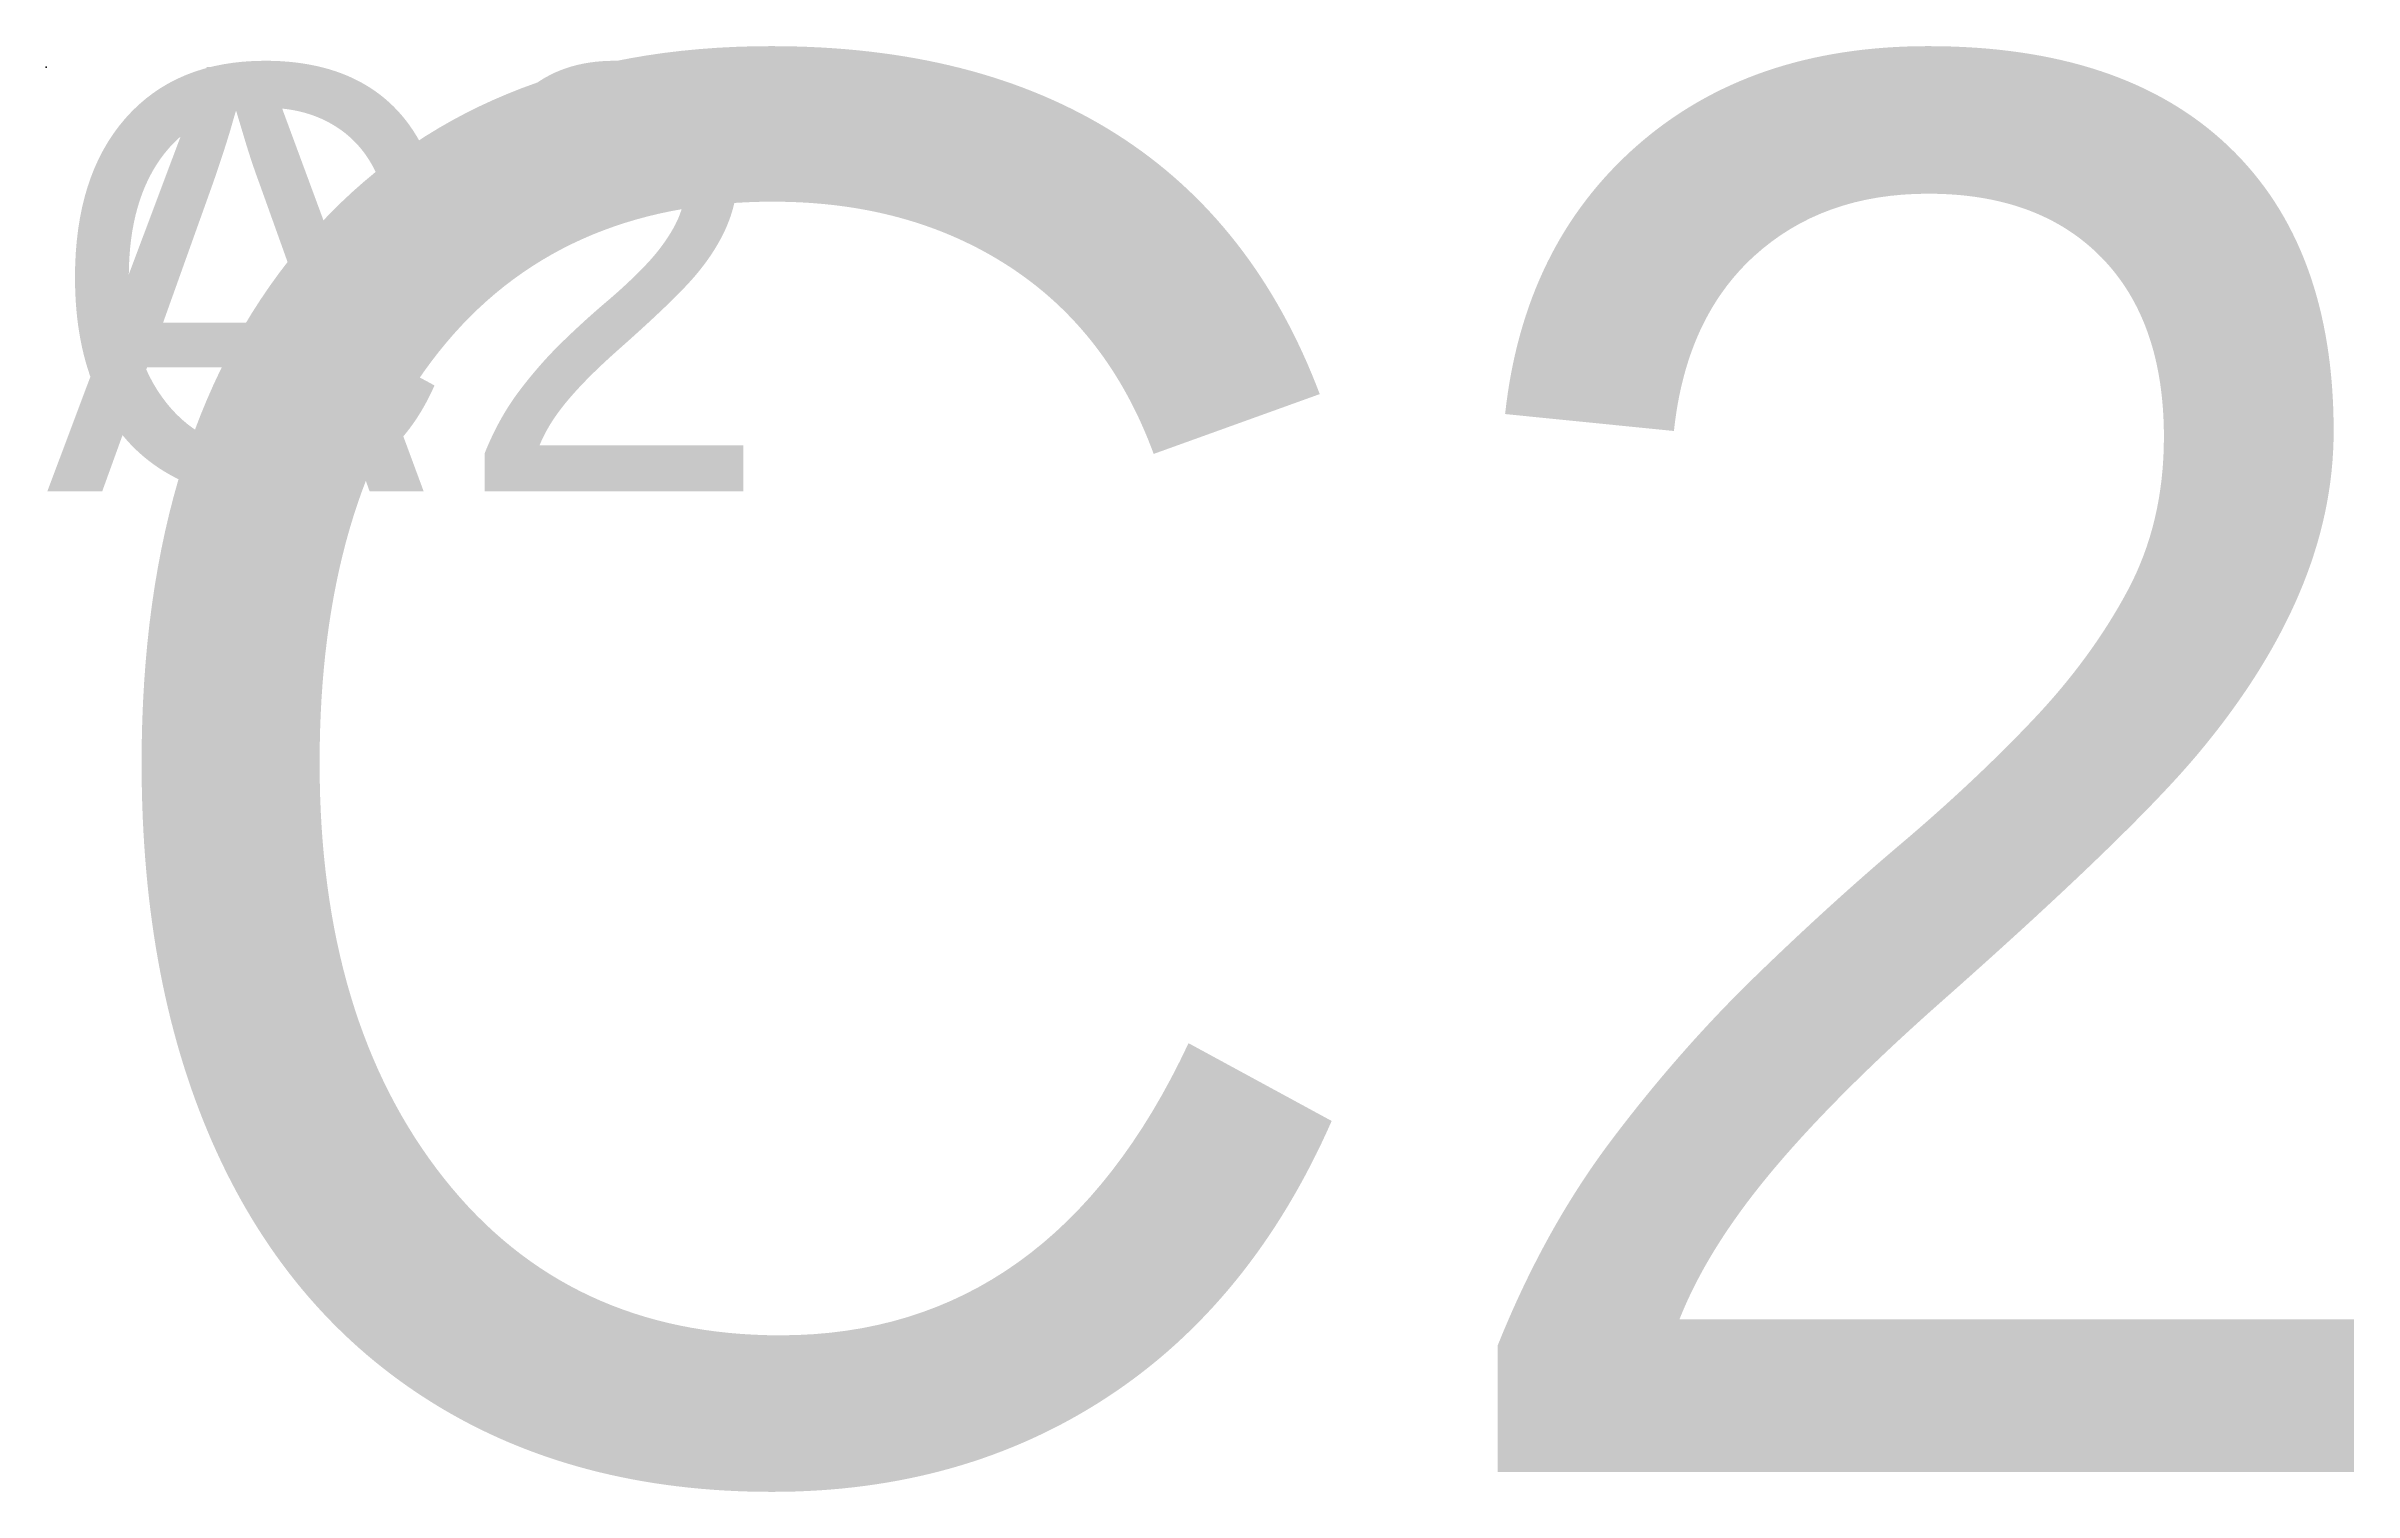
# Model space of a CAD drawing. Header units: millimetres. Extents: x 241 to 1642410, y -1014085 to 15013.
import ezdxf

# ---------------------------------------------------------------- set-up
doc = ezdxf.new("R2010")
doc.units = ezdxf.units.MM
doc.linetypes.add('DASHED', pattern=[9.525, 6.35, -3.175])
for name, color, linetype in [('CORTE', 230, 'Continuous'), ('Deposito', 40, 'Continuous'), ('MUROS', 5, 'Continuous'), ('MUROS-BAJOS', 40, 'Continuous'), ('pisos', 8, 'Continuous'), ('Placas', 51, 'Continuous'), ('PROYECCIONES', 6, 'DASHED'), ('TEXTOS', 4, 'Continuous'), ('Tuberia', 231, 'Continuous')]:
    doc.layers.add(name, color=color, linetype=linetype)
doc.layers.add('COTAS', color=3, linetype='Continuous', lineweight=9)
doc.styles.add('Annotative', font='txt')
doc.styles.add('ROMANS', font='romans.shx', dxfattribs={"height": 0.05})
doc.styles.add('Times New Roman 3.5 mm', font='times.ttf')
doc.dimstyles.new('Ing_España', dxfattribs={"dimtxt": 1.2, "dimasz": 1.2, "dimexe": 1.25, "dimexo": 1, "dimtad": 0, "dimzin": 1, "dimtxsty": 'Times New Roman 3.5 mm', "dimcen": 2.5, "dimadec": 0, "dimazin": 0, "dimtfac": 1, "dimtix": 1, "dimtmove": 0, "dimatfit": 3, "dimfxl": 1, "dimarcsym": 0})
pattern_1 = [(0, (0, 0), (0, 6.985), [5.08, -1.905]), (90, (0, 0), (-6.985, 4e-16), [5.08, -1.905])]

# ---------------------------------------------------------------- blocks, each defined once
blk = doc.blocks.new('*D25')
at = {"layer": 'COTAS', "color": 0, "lineweight": -2, "ltscale": 0.05, "transparency": 16777216}
for p, q in [((254, 107), (254, 107)), ((254, 107), (254, 107)), ((254, 107), (254, 107)), ((255, 107), (255, 107))]:
    blk.add_line(p, q, dxfattribs=at)
at = {"layer": 'COTAS', "color": 0, "ltscale": 0.05, "transparency": 16777216}
for points in [[(254, 107), (254, 107), (254, 107)], [(254, 107), (254, 107), (255, 107)]]:
    blk.add_solid(points, dxfattribs=at)
at = {"layer": 'Defpoints', "color": 0, "ltscale": 0.05, "transparency": 16777216}
for p in [(254, 107), (255, 107), (255, 107)]:
    blk.add_point(p, dxfattribs=at)
at = {"layer": 'COTAS', "color": 0, "ltscale": 0.05, "transparency": 16777216, "insert": (254, 107), "char_height": 0.12, "attachment_point": 5, "style": 'Times New Roman 3.5 mm'}
blk.add_mtext('1,03', dxfattribs=at)
blk = doc.blocks.new('*D26')
at = {"layer": 'COTAS', "color": 0, "lineweight": -2, "ltscale": 0.05, "transparency": 16777216}
for p, q in [((255, 107), (255, 107)), ((255, 107), (256, 107)), ((258, 107), (257, 107)), ((258, 107), (258, 107))]:
    blk.add_line(p, q, dxfattribs=at)
at = {"layer": 'COTAS', "color": 0, "ltscale": 0.05, "transparency": 16777216}
for points in [[(255, 107), (255, 107), (255, 107)], [(258, 107), (258, 107), (258, 107)]]:
    blk.add_solid(points, dxfattribs=at)
at = {"layer": 'Defpoints', "color": 0, "ltscale": 0.05, "transparency": 16777216}
for p in [(255, 107), (258, 107), (258, 107)]:
    blk.add_point(p, dxfattribs=at)
at = {"layer": 'COTAS', "color": 0, "ltscale": 0.05, "transparency": 16777216, "insert": (256, 107), "char_height": 0.12, "attachment_point": 5, "style": 'Times New Roman 3.5 mm'}
blk.add_mtext('3,78', dxfattribs=at)
blk = doc.blocks.new('*D28')
at = {"layer": 'COTAS', "color": 0, "lineweight": -2, "ltscale": 0.05, "transparency": 16777216}
for p, q in [((255, 106), (255, 106)), ((255, 106), (257, 106)), ((258, 106), (257, 106)), ((258, 106), (258, 106))]:
    blk.add_line(p, q, dxfattribs=at)
at = {"layer": 'COTAS', "color": 0, "ltscale": 0.05, "transparency": 16777216}
for points in [[(255, 106), (255, 106), (255, 106)], [(258, 106), (258, 106), (258, 106)]]:
    blk.add_solid(points, dxfattribs=at)
at = {"layer": 'Defpoints', "color": 0, "ltscale": 0.05, "transparency": 16777216}
for p in [(255, 106), (258, 106), (258, 106)]:
    blk.add_point(p, dxfattribs=at)
at = {"layer": 'COTAS', "color": 0, "ltscale": 0.05, "transparency": 16777216, "insert": (257, 106), "char_height": 0.12, "attachment_point": 5, "style": 'Times New Roman 3.5 mm'}
blk.add_mtext('3,65', dxfattribs=at)
blk = doc.blocks.new('*D29')
at = {"layer": 'COTAS', "color": 0, "lineweight": -2, "ltscale": 0.05, "transparency": 16777216}
for p, q in [((254, 106), (254, 106)), ((254, 106), (254, 104)), ((254, 102), (254, 104)), ((254, 102), (254, 102))]:
    blk.add_line(p, q, dxfattribs=at)
at = {"layer": 'COTAS', "color": 0, "ltscale": 0.05, "transparency": 16777216}
for points in [[(254, 106), (254, 106), (254, 106)], [(254, 102), (254, 102), (254, 102)]]:
    blk.add_solid(points, dxfattribs=at)
at = {"layer": 'Defpoints', "color": 0, "ltscale": 0.05, "transparency": 16777216}
for p in [(254, 102), (255, 106), (255, 102)]:
    blk.add_point(p, dxfattribs=at)
at = {"layer": 'COTAS', "color": 0, "ltscale": 0.05, "transparency": 16777216, "insert": (254, 104), "char_height": 0.12, "attachment_point": 5, "rotation": 90, "style": 'Times New Roman 3.5 mm'}
blk.add_mtext('4,43', dxfattribs=at)
blk = doc.blocks.new('*D30')
at = {"layer": 'COTAS', "color": 0, "lineweight": -2, "ltscale": 0.05, "transparency": 16777216}
for p, q in [((254, 104), (254, 104)), ((255, 105), (255, 105)), ((255, 105), (255, 105)), ((255, 104), (255, 104)), ((255, 104), (255, 104)), ((255, 104), (255, 104))]:
    blk.add_line(p, q, dxfattribs=at)
at = {"layer": 'COTAS', "color": 0, "ltscale": 0.05, "transparency": 16777216}
for points in [[(254, 105), (254, 104), (255, 104)], [(255, 105), (255, 104), (255, 104)]]:
    blk.add_solid(points, dxfattribs=at)
at = {"layer": 'Defpoints', "color": 0, "ltscale": 0.05, "transparency": 16777216}
blk.add_point((255, 104), dxfattribs=at)
blk.add_point((255, 104), dxfattribs=at)
blk.add_point((255, 104), dxfattribs=at)
at = {"layer": 'COTAS', "color": 0, "ltscale": 0.05, "transparency": 16777216, "insert": (255, 104), "char_height": 0.12, "attachment_point": 5, "style": 'Times New Roman 3.5 mm'}
blk.add_mtext('0,55', dxfattribs=at)
blk = doc.blocks.new('*D31')
at = {"layer": 'COTAS', "color": 0, "lineweight": -2, "ltscale": 0.05, "transparency": 16777216}
for p, q in [((257, 107), (257, 107)), ((257, 107), (257, 107)), ((257, 106), (257, 107)), ((257, 107), (257, 107)), ((257, 106), (257, 106)), ((257, 106), (257, 106))]:
    blk.add_line(p, q, dxfattribs=at)
at = {"layer": 'COTAS', "color": 0, "ltscale": 0.05, "transparency": 16777216}
for points in [[(257, 107), (257, 107), (257, 107)], [(257, 106), (257, 106), (257, 106)]]:
    blk.add_solid(points, dxfattribs=at)
at = {"layer": 'Defpoints', "color": 0, "ltscale": 0.05, "transparency": 16777216}
for p in [(257, 107), (257, 107), (257, 106)]:
    blk.add_point(p, dxfattribs=at)
at = {"layer": 'COTAS', "color": 0, "ltscale": 0.05, "transparency": 16777216, "insert": (257, 107), "char_height": 0.12, "attachment_point": 5, "rotation": 90, "style": 'Times New Roman 3.5 mm'}
blk.add_mtext('0,6', dxfattribs=at)
blk = doc.blocks.new('*D32')
at = {"layer": 'COTAS', "color": 0, "lineweight": -2, "ltscale": 0.05, "transparency": 16777216}
for p, q in [((254, 102), (254, 102)), ((254, 102), (254, 102)), ((254, 101), (254, 101)), ((254, 101), (254, 101))]:
    blk.add_line(p, q, dxfattribs=at)
at = {"layer": 'COTAS', "color": 0, "ltscale": 0.05, "transparency": 16777216}
for points in [[(254, 102), (254, 102), (254, 102)], [(254, 101), (254, 101), (254, 101)]]:
    blk.add_solid(points, dxfattribs=at)
at = {"layer": 'Defpoints', "color": 0, "ltscale": 0.05, "transparency": 16777216}
for p in [(254, 102), (254, 101), (254, 101)]:
    blk.add_point(p, dxfattribs=at)
at = {"layer": 'COTAS', "color": 0, "ltscale": 0.05, "transparency": 16777216, "insert": (254, 102), "char_height": 0.12, "attachment_point": 5, "rotation": 90, "style": 'Times New Roman 3.5 mm'}
blk.add_mtext('1,23', dxfattribs=at)
blk = doc.blocks.new('*D33')
at = {"layer": 'COTAS', "color": 0, "lineweight": -2, "ltscale": 0.05, "transparency": 16777216}
for p, q in [((260, 107), (260, 107)), ((260, 107), (260, 107)), ((261, 107), (261, 107)), ((261, 107), (261, 107))]:
    blk.add_line(p, q, dxfattribs=at)
at = {"layer": 'COTAS', "color": 0, "ltscale": 0.05, "transparency": 16777216}
for points in [[(260, 107), (260, 107), (260, 107)], [(261, 107), (261, 107), (261, 107)]]:
    blk.add_solid(points, dxfattribs=at)
at = {"layer": 'Defpoints', "color": 0, "ltscale": 0.05, "transparency": 16777216}
for p in [(260, 107), (261, 107), (261, 107)]:
    blk.add_point(p, dxfattribs=at)
at = {"layer": 'COTAS', "color": 0, "ltscale": 0.05, "transparency": 16777216, "insert": (260, 107), "char_height": 0.12, "attachment_point": 5, "style": 'Times New Roman 3.5 mm'}
blk.add_mtext('1,56', dxfattribs=at)
blk = doc.blocks.new('*D34')
at = {"layer": 'Defpoints', "color": 0, "ltscale": 0.05, "transparency": 16777216}
for p in [(261, 107), (261, 104), (262, 104)]:
    blk.add_point(p, dxfattribs=at)
at = {"layer": 'TEXTOS', "color": 0, "lineweight": -2, "ltscale": 0.05, "transparency": 16777216}
for p, q in [((261, 107), (262, 107)), ((261, 104), (262, 104)), ((262, 107), (262, 106)), ((262, 104), (262, 105))]:
    blk.add_line(p, q, dxfattribs=at)
at = {"layer": 'TEXTOS', "color": 0, "ltscale": 0.05, "transparency": 16777216}
for points in [[(262, 107), (262, 107), (262, 107)], [(262, 104), (262, 104), (262, 104)]]:
    blk.add_solid(points, dxfattribs=at)
at = {"layer": 'TEXTOS', "color": 0, "ltscale": 0.05, "transparency": 16777216, "insert": (262, 106), "char_height": 0.12, "attachment_point": 5, "rotation": 89.225844, "style": 'Times New Roman 3.5 mm'}
blk.add_mtext('2,72', dxfattribs=at)

msp = doc.modelspace()

# ---------------------------------------------------------------- hatches: boundary and pattern name
at = {"layer": 'COTAS', "ltscale": 0.05}
h = msp.add_hatch(dxfattribs=at)
h.set_pattern_fill('ANGLE', color=256)
h.set_pattern_definition(pattern_1)
h.paths.add_polyline_path([(254.494, 106.957), (254.535, 106.957), (254.575, 106.957, 1)])
h.paths.add_polyline_path([(254.575, 106.957), (254.535, 106.957), (254.535, 106.916, 0.4142135624)])
h.paths.add_polyline_path([(254.535, 106.957), (254.494, 106.957, 0.4142135624), (254.535, 106.916)])
h = msp.add_hatch(dxfattribs=at)
h.set_pattern_fill('ANGLE', color=256)
h.set_pattern_definition(pattern_1)
h.paths.add_polyline_path([(255.082, 106.47), (255.041, 106.47, 0.4142135624), (255.082, 106.429)])
h.paths.add_polyline_path([(255.041, 106.47), (255.082, 106.47), (255.123, 106.47, 1)])
h.paths.add_polyline_path([(255.123, 106.47), (255.082, 106.47), (255.082, 106.429, 0.4142135624)])
at = {"layer": 'Deposito', "ltscale": 0.05}
h = msp.add_hatch(dxfattribs=at)
h.set_pattern_fill('ANSI31', color=256, scale=0.08)
h.set_pattern_definition([(45, (-0.28538, 5.37406), (-0.17960512, 0.17960512), [])])
h.paths.add_polyline_path([(259.616, 106.952, 1), (258.256, 106.952, 1)])
at = {"layer": 'Placas', "ltscale": 0.05, "transparency": 33554556}
h = msp.add_hatch(dxfattribs=at)
h.set_pattern_fill('ANSI31', color=256, scale=0.1)
h.set_pattern_definition([(45, (-0.15742, -14.09148), (-0.2245064, 0.2245064), [])])
h.paths.add_polyline_path([(250.865, 108.147), (250.337, 108.147), (250.337, 105.767), (250.865, 105.767)])
h.paths.add_polyline_path([(253.505, 108.147), (252.977, 108.147), (252.977, 105.767), (253.505, 105.767)])
h.paths.add_polyline_path([(251.921, 108.147), (251.393, 108.147), (251.393, 105.767), (251.921, 105.767)])
h.paths.add_polyline_path([(252.977, 108.147), (252.449, 108.147), (252.449, 105.767), (252.977, 105.767)])
h.paths.add_polyline_path([(252.449, 108.147), (251.921, 108.147), (251.921, 105.767), (252.449, 105.767)])
h.paths.add_polyline_path([(251.393, 108.147), (250.865, 108.147), (250.865, 105.767), (251.393, 105.767)])
h.paths.add_polyline_path([(253.518, 102.612), (252.99, 102.612), (252.99, 100.232), (253.518, 100.232)])
h.paths.add_polyline_path([(252.99, 102.612), (252.462, 102.612), (252.462, 100.232), (252.99, 100.232)])
h.paths.add_polyline_path([(252.462, 102.612), (251.934, 102.612), (251.934, 100.232), (252.462, 100.232)])
h.paths.add_polyline_path([(251.934, 102.612), (251.406, 102.612), (251.406, 100.232), (251.934, 100.232)])
h.paths.add_polyline_path([(251.406, 102.612), (250.878, 102.612), (250.878, 100.232), (251.406, 100.232)])
h.paths.add_polyline_path([(250.878, 102.612), (250.35, 102.612), (250.35, 100.232), (250.878, 100.232)])
at = {"layer": 'TEXTOS', "ltscale": 0.05}
h = msp.add_hatch(color=256, dxfattribs=at)
h.paths.add_polyline_path([(262.28, 104.343, 0.4142135624), (262.18, 104.243), (262.28, 104.243)])
h.paths.add_polyline_path([(262.38, 104.243), (262.28, 104.243), (262.28, 104.143, 0.4142135624)])
at = {"layer": 'Tuberia', "ltscale": 0.05}
h = msp.add_hatch(dxfattribs=at)
h.set_pattern_fill('ANGLE', color=256)
h.set_pattern_definition(pattern_1)
h.paths.add_polyline_path([(259.043, 105.706, 1), (258.829, 105.706, 1)])

# ---------------------------------------------------------------- linework, layer by layer
at = {"layer": 'CORTE'}
for p, q in [((248.009, 110.402), (269.086, 110.402)), ((248.009, 97.902), (269.086, 97.902)), ((248.093, 98.052), (268.936, 98.052)), ((248.094, 110.252), (268.936, 110.252)), ((250.05, 110.002), (250.05, 110.402)), ((250.05, 97.902), (250.05, 98.302)), ((250.05, 97.902), (269.086, 97.902)), ((250.179, 109.925), (250.224, 109.902)), ((250.18, 98.377), (250.224, 98.402)), ((250.35, 110.121), (250.224, 109.902)), ((250.35, 98.182), (250.224, 98.402)), ((250.35, 110.121), (250.35, 110.402)), ((250.35, 98.182), (250.35, 97.902)), ((262.386, 108.852), (263.236, 108.852)), ((262.386, 108.102), (262.386, 108.852)), ((262.386, 108.102), (263.236, 108.102)), ((262.386, 100.202), (262.386, 99.452)), ((262.386, 100.202), (263.236, 100.202)), ((262.386, 99.452), (263.236, 99.452)), ((263.236, 108.102), (263.236, 108.852)), ((263.236, 100.202), (263.236, 99.452)), ((268.936, 110.252), (268.936, 106.595)), ((269.554, 105.977), (268.936, 106.595)), ((269.554, 102.327), (268.936, 101.709)), ((268.936, 101.709), (268.936, 98.052)), ((269.086, 106.657), (269.086, 110.402)), ((269.086, 104.702), (269.786, 104.702)), ((269.086, 104.702), (269.086, 103.602)), ((269.086, 103.602), (269.786, 103.602)), ((269.086, 101.647), (269.086, 97.902)), ((269.538, 106.205), (269.113, 106.629)), ((269.616, 102.177), (269.113, 101.674)), ((269.538, 106.205), (269.616, 106.127)), ((273.686, 105.977), (269.554, 105.977)), ((273.686, 102.327), (269.554, 102.327)), ((273.536, 106.127), (269.616, 106.127)), ((273.536, 102.177), (269.616, 102.177)), ((269.786, 104.702), (269.786, 103.602)), ((273.536, 106.127), (273.536, 110.402)), ((273.536, 110.402), (276.3, 110.402)), ((273.536, 102.177), (273.536, 97.902)), ((273.536, 97.902), (276.3, 97.902)), ((273.686, 105.977), (273.686, 110.252)), ((273.686, 110.252), (276.15, 110.252)), ((273.686, 102.327), (273.686, 98.052)), ((273.686, 98.052), (276.15, 98.052)), ((274.736, 97.902), (276.3, 97.902)), ((276.15, 108.302), (276.15, 110.252)), ((276.15, 108.302), (277.3, 108.302)), ((276.15, 100.002), (276.15, 98.052)), ((276.15, 100.002), (277.3, 100.002)), ((276.3, 108.452), (276.3, 110.402)), ((276.3, 108.452), (277.45, 108.452)), ((276.3, 99.852), (276.3, 97.902)), ((276.3, 99.852), (277.45, 99.852)), ((277.3, 100.002), (277.3, 108.302)), ((277.45, 99.852), (277.45, 108.452))]:
    msp.add_line(p, q, dxfattribs=at)
msp.add_lwpolyline([(261.386, 105.952), (257.436, 105.952), (255.802, 105.136), (255.802, 103.167), (257.436, 102.352), (261.386, 102.352), (261.386, 105.952), (261.386, 105.952)], dxfattribs=at)
for centre, radius, start, end in [((258.247, 104.151), 11.995, 148.593283079, 211.401495397), ((258.247, 104.151), 11.845, 148.999537734, 210.995197276), ((259.945, 104.152), 11.495, 173.292752567, 186.619325847), ((259.945, 104.152), 11.495, 171.872778781, 173.380674153), ((259.945, 104.152), 11.495, 186.619325847, 188.127221219), ((259.945, 104.152), 11.495, 149.406905371, 171.872778781), ((259.945, 104.152), 11.495, 188.127221219, 194.355881695), ((259.945, 104.152), 11.345, 187.725429785, 187.725429785), ((259.945, 104.152), 11.345, 172.274570215, 194.355881695), ((259.945, 104.152), 11.345, 149.406905371, 172.274570215), ((259.945, 104.152), 11.495, 194.355881695, 210.593094629), ((259.945, 104.152), 11.345, 194.355881695, 210.600936948)]:
    msp.add_arc(centre, radius, start, end, dxfattribs=at)
at = {"layer": 'COTAS', "ltscale": 0.05}
for centre in [(254.535, 106.957), (255.082, 106.47)]:
    msp.add_circle(centre, 0.0406, dxfattribs=at)
at = {"layer": 'Deposito', "ltscale": 0.05}
msp.add_circle((258.936, 106.952), 0.68, dxfattribs=at)
at = {"layer": 'MUROS'}
for p, q in [((246.829, 105.476), (247.029, 105.476)), ((246.829, 102.826), (247.029, 102.826)), ((248.15, 110.204), (248.352, 110.402)), ((248.15, 110.204), (248.352, 110.002)), ((248.15, 98.1), (248.352, 98.301)), ((248.15, 98.1), (248.352, 97.901)), ((269.086, 106.657), (269.113, 106.629)), ((269.086, 101.647), (269.113, 101.674))]:
    msp.add_line(p, q, dxfattribs=at)
at = {"layer": 'MUROS', "ltscale": 0.05}
for start, end in [(171.872778781, 173.380674153), (186.619325847, 188.127221219)]:
    msp.add_arc((258.247, 104.151), 11.495, start, end, dxfattribs=at)
at = {"layer": 'MUROS-BAJOS'}
for centre, radius, start, end in [((250.064, 104.151), 3.312, 156.415141723, 203.584858277), ((258.247, 104.151), 11.495, 188.127221219, 210.593094629)]:
    msp.add_arc(centre, radius, start, end, dxfattribs=at)
at = {"layer": 'MUROS-BAJOS', "ltscale": 0.05}
msp.add_arc((258.247, 104.151), 11.495, 149.406905371, 171.872778781, dxfattribs=at)
at = {"layer": 'pisos'}
for p, q in [((241.39, 110.402), (250.05, 110.402)), ((241.39, 110.402), (241.39, 97.902)), ((241.39, 97.902), (250.05, 97.902))]:
    msp.add_line(p, q, dxfattribs=at)
at = {"layer": 'pisos', "ltscale": 0.05}
for p, q in [((269.086, 110.402), (273.536, 110.402)), ((269.086, 97.902), (273.536, 97.902)), ((276.3, 110.402), (277.45, 110.402)), ((276.3, 97.902), (277.45, 97.902)), ((277.45, 110.402), (277.45, 108.452)), ((277.45, 97.902), (277.45, 99.852))]:
    msp.add_line(p, q, dxfattribs=at)
at = {"layer": 'Placas', "ltscale": 0.05}
for p, q in [((250.337, 108.155), (250.337, 106.965)), ((250.35, 102.612), (250.878, 102.612)), ((250.35, 100.232), (250.35, 102.612)), ((250.878, 100.232), (250.35, 100.232)), ((250.878, 102.612), (250.878, 100.232)), ((250.878, 102.612), (251.406, 102.612)), ((250.878, 100.232), (250.878, 102.612)), ((251.406, 100.232), (250.878, 100.232)), ((251.393, 108.147), (251.393, 105.767)), ((251.393, 105.767), (251.393, 108.147)), ((251.406, 102.612), (251.406, 100.232)), ((251.406, 102.612), (251.934, 102.612)), ((251.406, 100.232), (251.406, 102.612)), ((251.934, 100.232), (251.406, 100.232)), ((251.921, 108.147), (251.921, 105.767)), ((251.921, 105.767), (251.921, 108.147)), ((251.934, 102.612), (251.934, 100.232)), ((251.934, 102.612), (252.462, 102.612)), ((251.934, 100.232), (251.934, 102.612)), ((252.462, 100.232), (251.934, 100.232)), ((252.462, 102.612), (252.462, 100.232)), ((252.462, 102.612), (252.99, 102.612)), ((252.462, 100.232), (252.462, 102.612)), ((252.99, 100.232), (252.462, 100.232)), ((252.99, 102.612), (252.99, 100.232)), ((252.99, 102.612), (253.518, 102.612)), ((252.99, 100.232), (252.99, 102.612)), ((253.518, 100.232), (252.99, 100.232)), ((253.518, 102.612), (253.518, 100.232))]:
    msp.add_line(p, q, dxfattribs=at)
for points in [[(252.449, 108.147), (252.449, 105.767), (252.449, 108.147), (252.977, 108.147), (252.977, 105.767), (252.977, 108.147), (253.505, 108.147), (253.505, 105.767), (252.977, 105.767), (252.449, 105.767), (251.921, 105.767), (251.393, 105.767), (250.865, 105.767), (250.337, 105.767), (250.337, 108.147), (250.865, 108.147), (251.393, 108.147), (251.921, 108.147)], [(250.865, 108.147), (250.865, 105.767)]]:
    msp.add_lwpolyline(points, close=True, dxfattribs=at)
at = {"layer": 'PROYECCIONES', "linetype": 'DASHED', "ltscale": 0.05}
for p, q in [((248.009, 97.902), (241.39, 110.402)), ((248.009, 110.402), (241.39, 97.902)), ((255.802, 103.167), (261.386, 105.952)), ((255.802, 105.136), (261.386, 102.352)), ((263.236, 108.102), (262.386, 108.852)), ((263.236, 108.852), (262.386, 108.102)), ((263.236, 99.452), (262.386, 100.202)), ((263.236, 100.202), (262.386, 99.452)), ((273.536, 106.127), (269.086, 110.402)), ((273.536, 110.402), (269.086, 106.657)), ((269.786, 104.702), (269.086, 103.602)), ((269.786, 103.602), (269.086, 104.702)), ((273.536, 102.177), (269.086, 97.902)), ((273.536, 97.902), (269.086, 101.647)), ((277.45, 108.452), (276.3, 110.402)), ((277.45, 110.402), (276.3, 108.452)), ((277.45, 99.852), (276.3, 97.902)), ((277.45, 97.902), (276.3, 99.852))]:
    msp.add_line(p, q, dxfattribs=at)
at = {"layer": 'TEXTOS'}
for p, q in [((262.28, 104.443), (262.28, 104.243)), ((262.28, 104.243), (262.28, 104.043))]:
    msp.add_line(p, q, dxfattribs=at)
msp.add_circle((262.28, 104.243), 0.1, dxfattribs=at)
at = {"layer": 'Tuberia', "ltscale": 0.05}
for p, q in [((253.505, 106.957), (258.256, 106.957)), ((253.505, 106.957), (254.535, 106.957)), ((253.505, 106.47), (258.456, 106.47)), ((254.535, 102.038), (253.518, 102.038)), ((255.082, 101.355), (253.518, 101.355)), ((254.535, 106.957), (254.535, 102.038)), ((254.535, 106.47), (255.082, 106.47)), ((255.082, 106.47), (255.082, 101.355)), ((258.936, 106.272), (258.936, 105.706)), ((259.616, 106.957), (261.18, 106.957)), ((261.144, 104.105), (261.217, 104.232)), ((261.217, 104.105), (261.144, 104.232)), ((261.18, 104.169), (261.144, 104.105)), ((261.18, 106.957), (261.18, 104.242)), ((261.18, 104.169), (261.217, 104.105))]:
    msp.add_line(p, q, dxfattribs=at)
for centre, radius in [((258.936, 105.706), 0.107), ((261.18, 104.169), 0.0736)]:
    msp.add_circle(centre, radius, dxfattribs=at)

# ---------------------------------------------------------------- texts
at = {"layer": 'COTAS', "ltscale": 0.05, "char_height": 302096.924, "attachment_point": 1}
for width, insert in [(0.07765, (254.62, 106.845)), (0.23237, (254.641, 106.799))]:
    msp.add_mtext_dynamic_manual_height_columns('A', width=width, gutter_width=1510484.619, heights=[0], dxfattribs=dict(at, insert=insert))
at = {"layer": 'COTAS', "ltscale": 0.05, "char_height": 302096.924, "attachment_point": 1, "style": 'Annotative'}
for insert, width in [((254.637, 106.85), 0.22352), ((254.639, 106.831), 0.16381)]:
    msp.add_mtext('A', dxfattribs=dict(at, insert=insert, width=width))
at = {"layer": 'TEXTOS', "ltscale": 0.05, "attachment_point": 1, "style": 'ROMANS'}
for s, heights, insert, char_height in [('C2', [0], (251.593, 107.197), 0.4), ('C1', [0], (251.592, 101.59), 0.4), ('A', [0], (254.62, 106.852), 0.1), ('B', [5.689893001203927e-15], (255.183, 106.399), 0.1), ('Recirculación', [0], (257.528, 105.591), 0.15), ('Bajante', [0], (260.433, 104.014), 0.15)]:
    msp.add_mtext_dynamic_manual_height_columns(s, width=0.17602, gutter_width=1510484.619, heights=heights, dxfattribs=dict(at, insert=insert, char_height=char_height))
at = {"layer": 'TEXTOS', "ltscale": 0.05, "attachment_point": 1}
for width, insert, char_height in [(1.82105, (251.511, 105.228), 302096.9239), (0.69379, (254.075, 108.427), 999999)]:
    msp.add_mtext_dynamic_manual_height_columns('C2', width=width, gutter_width=1510484.619, heights=[0], dxfattribs=dict(at, insert=insert, char_height=char_height))

# ---------------------------------------------------------------- dimensions: what is measured, and where the dimension line sits
at = {"layer": 'COTAS', "color": 30, "ltscale": 0.05, "true_color": 0xf8991e}
for base, p1, p2, picture, middle in [((254.535, 107.304), (253.505, 106.957), (254.535, 106.957), '*D25', (254.02, 107.304)), ((255.082, 104.497), (254.535, 104.497), (255.082, 104.497), '*D30', (254.808, 104.497)), ((261.18, 107.304), (259.616, 106.957), (261.18, 106.957), '*D33', (260.398, 107.304))]:
    dim = msp.add_linear_dim(base=base, p1=p1, p2=p2, dimstyle='Ing_España', dxfattribs=at)
    dim.commit()
    dim.dimension.update_dxf_attribs({"geometry": picture, "text_midpoint": middle})
dim = msp.add_linear_dim(base=(253.751, 101.355), p1=(254.168, 102.038), p2=(254.168, 101.355), angle=90, text='1,23', dimstyle='Ing_España', dxfattribs=at)
dim.commit()
dim.dimension.update_dxf_attribs({"geometry": '*D32', "text_midpoint": (253.751, 101.696), "dimtype": 160})
dim = msp.add_linear_dim(base=(254.026, 102.038), p1=(254.535, 106.47), p2=(254.535, 102.038), angle=90, dimstyle='Ing_España', dxfattribs=at)
dim.commit()
dim.dimension.update_dxf_attribs({"geometry": '*D29', "text_midpoint": (254.026, 104.254)})
for base, p1, p2, text, picture, middle in [((258.256, 107.304), (254.535, 106.957), (258.256, 106.953), '3,78', '*D26', (256.395, 107.304)), ((258.456, 106.157), (255.082, 106.47), (258.456, 106.47), '3,65', '*D28', (256.769, 106.157))]:
    dim = msp.add_linear_dim(base=base, p1=p1, p2=p2, text=text, dimstyle='Ing_España', dxfattribs=at)
    dim.commit()
    dim.dimension.update_dxf_attribs({"geometry": picture, "text_midpoint": middle})
dim = msp.add_linear_dim(base=(256.705, 106.957), p1=(256.683, 106.47), p2=(256.683, 106.957), angle=90, text='0,6', dimstyle='Ing_España', dxfattribs=at)
dim.commit()
dim.dimension.update_dxf_attribs({"geometry": '*D31', "text_midpoint": (256.705, 106.713)})
at = {"layer": 'TEXTOS', "color": 30, "ltscale": 0.05, "true_color": 0xf8991e}
dim = msp.add_aligned_dim(p1=(261.1804, 106.9567), p2=(261.1435, 104.2323), distance=0.5534, dimstyle='Ing_España', dxfattribs=at)
dim.commit()
dim.dimension.update_dxf_attribs({"geometry": '*D34', "text_midpoint": (261.7153, 105.587)})

doc.saveas('drawing.dxf')
